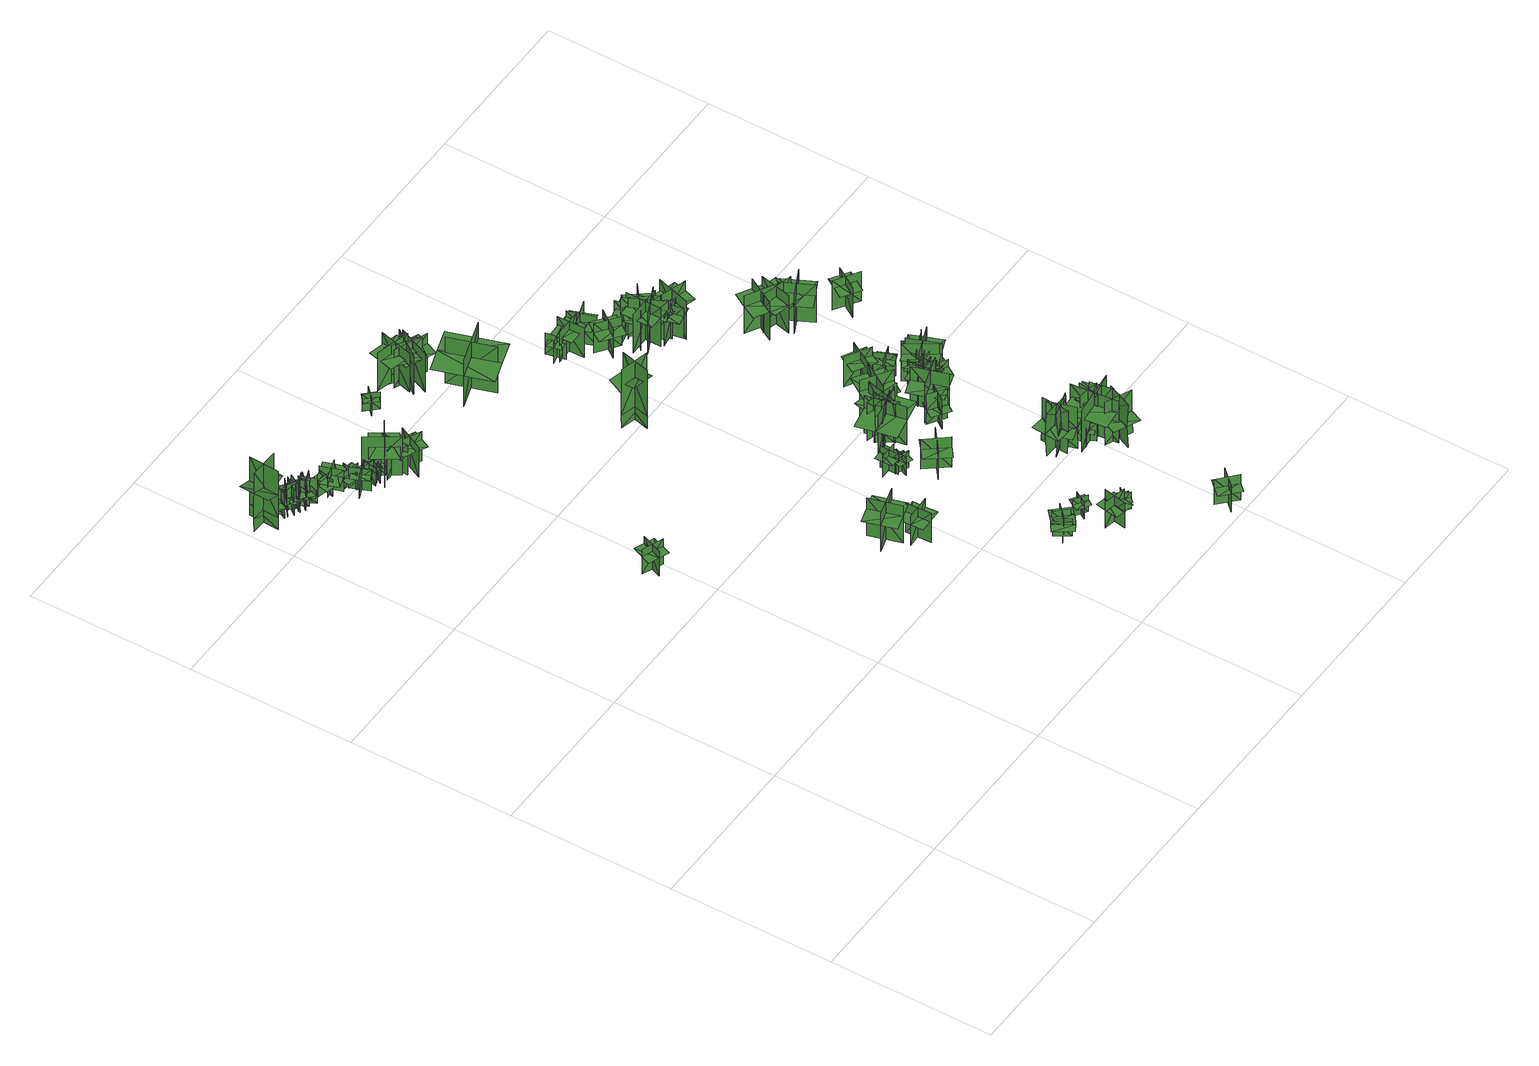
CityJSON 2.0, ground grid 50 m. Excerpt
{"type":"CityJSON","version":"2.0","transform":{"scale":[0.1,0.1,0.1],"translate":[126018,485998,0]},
"CityObjects":{
"tree1":{"type":"SolitaryVegetationObject","geometry":[{"type":"MultiSurface","lod":"1","boundaries":[[[0,1,2]],[[0,2,3]],[[4,5,6]],[[4,6,7]],[[8,9,5]],[[8,5,4]],[[10,11,1]],[[10,1,0]],[[12,13,14]],[[12,14,15]],[[16,17,18]],[[16,18,19]]]}]},
"tree2":{"type":"SolitaryVegetationObject","geometry":[{"type":"MultiSurface","lod":"1","boundaries":[[[20,21,22]],[[20,22,23]],[[24,25,26]],[[24,26,27]],[[28,29,25]],[[28,25,24]],[[30,31,21]],[[30,21,20]],[[20,21,32]],[[20,32,33]],[[20,34,35]],[[20,35,21]]]}]},
"tree3":{"type":"SolitaryVegetationObject","geometry":[{"type":"MultiSurface","lod":"1","boundaries":[[[36,37,38]],[[36,38,39]],[[40,41,42]],[[40,42,43]],[[44,45,41]],[[44,41,40]],[[46,47,37]],[[46,37,36]],[[36,37,48]],[[36,48,49]],[[36,50,51]],[[36,51,37]]]}]},
"tree4":{"type":"SolitaryVegetationObject","geometry":[{"type":"MultiSurface","lod":"1","boundaries":[[[52,53,54]],[[52,54,55]],[[56,57,58]],[[56,58,59]],[[60,61,57]],[[60,57,56]],[[62,63,53]],[[62,53,52]],[[52,53,64]],[[52,64,65]],[[52,66,67]],[[52,67,53]]]}]},
"tree5":{"type":"SolitaryVegetationObject","geometry":[{"type":"MultiSurface","lod":"1","boundaries":[[[68,69,70]],[[68,70,71]],[[72,73,74]],[[72,74,75]],[[76,77,73]],[[76,73,72]],[[78,79,69]],[[78,69,68]],[[68,69,80]],[[68,80,81]],[[68,82,83]],[[68,83,69]]]}]},
"tree6":{"type":"SolitaryVegetationObject","geometry":[{"type":"MultiSurface","lod":"1","boundaries":[[[84,85,86]],[[84,86,87]],[[88,89,90]],[[88,90,91]],[[92,93,89]],[[92,89,88]],[[94,95,85]],[[94,85,84]],[[84,85,96]],[[84,96,97]],[[84,98,99]],[[84,99,85]]]}]},
"tree7":{"type":"SolitaryVegetationObject","geometry":[{"type":"MultiSurface","lod":"1","boundaries":[[[100,101,102]],[[100,102,103]],[[104,105,106]],[[104,106,107]],[[108,109,105]],[[108,105,104]],[[110,111,101]],[[110,101,100]],[[100,101,112]],[[100,112,113]],[[100,114,115]],[[100,115,101]]]}]},
"tree8":{"type":"SolitaryVegetationObject","geometry":[{"type":"MultiSurface","lod":"1","boundaries":[[[116,117,118]],[[116,118,119]],[[120,121,122]],[[120,122,123]],[[124,125,121]],[[124,121,120]],[[126,127,117]],[[126,117,116]],[[116,117,128]],[[116,128,129]],[[116,130,131]],[[116,131,117]]]}]},
"tree9":{"type":"SolitaryVegetationObject","geometry":[{"type":"MultiSurface","lod":"1","boundaries":[[[132,133,134]],[[132,134,135]],[[136,137,138]],[[136,138,139]],[[140,141,137]],[[140,137,136]],[[142,143,133]],[[142,133,132]],[[132,133,144]],[[132,144,145]],[[132,146,147]],[[132,147,133]]]}]},
"tree10":{"type":"SolitaryVegetationObject","geometry":[{"type":"MultiSurface","lod":"1","boundaries":[[[148,149,150]],[[148,150,151]],[[152,153,154]],[[152,154,155]],[[156,157,158]],[[156,158,159]],[[156,159,160]],[[156,160,161]]]}]},
"tree11":{"type":"SolitaryVegetationObject","geometry":[{"type":"MultiSurface","lod":"1","boundaries":[[[162,163,164]],[[162,164,165]],[[166,167,168]],[[166,168,169]],[[170,171,172]],[[170,172,173]],[[170,173,174]],[[170,174,175]]]}]},
"tree12":{"type":"SolitaryVegetationObject","geometry":[{"type":"MultiSurface","lod":"1","boundaries":[[[176,177,178]],[[176,178,179]],[[180,181,182]],[[180,182,183]],[[184,185,186]],[[184,186,187]],[[184,187,188]],[[184,188,189]]]}]},
"tree13":{"type":"SolitaryVegetationObject","geometry":[{"type":"MultiSurface","lod":"1","boundaries":[[[190,191,192]],[[190,192,193]],[[194,195,196]],[[194,196,197]],[[198,199,200]],[[198,200,201]],[[198,202,203]],[[198,203,199]]]}]},
"tree14":{"type":"SolitaryVegetationObject","geometry":[{"type":"MultiSurface","lod":"1","boundaries":[[[204,205,206]],[[204,206,207]],[[208,209,210]],[[208,210,211]],[[212,213,214]],[[212,214,215]],[[212,215,216]],[[212,216,217]]]}]},
"tree15":{"type":"SolitaryVegetationObject","geometry":[{"type":"MultiSurface","lod":"1","boundaries":[[[218,219,220]],[[218,220,221]],[[222,223,224]],[[222,224,225]],[[226,227,228]],[[226,228,229]],[[226,230,231]],[[226,231,227]]]}]},
"tree16":{"type":"SolitaryVegetationObject","geometry":[{"type":"MultiSurface","lod":"1","boundaries":[[[232,233,234]],[[232,234,235]],[[236,237,238]],[[236,238,239]],[[240,241,242]],[[240,242,243]],[[240,244,245]],[[240,245,241]]]}]},
"tree17":{"type":"SolitaryVegetationObject","geometry":[{"type":"MultiSurface","lod":"1","boundaries":[[[246,247,248]],[[246,248,249]],[[250,251,252]],[[250,252,253]],[[254,255,256]],[[254,256,257]],[[254,258,259]],[[254,259,255]]]}]},
"tree18":{"type":"SolitaryVegetationObject","geometry":[{"type":"MultiSurface","lod":"1","boundaries":[[[260,261,262]],[[260,262,263]],[[264,265,266]],[[264,266,267]],[[268,269,270]],[[268,270,271]],[[268,272,273]],[[268,273,269]]]}]},
"tree19":{"type":"SolitaryVegetationObject","geometry":[{"type":"MultiSurface","lod":"1","boundaries":[[[274,275,276]],[[274,276,277]],[[278,279,280]],[[278,280,281]],[[282,283,284]],[[282,284,285]],[[282,286,287]],[[282,287,283]]]}]},
"tree20":{"type":"SolitaryVegetationObject","geometry":[{"type":"MultiSurface","lod":"1","boundaries":[[[288,289,290]],[[288,290,291]],[[292,293,294]],[[292,294,295]],[[296,297,298]],[[296,298,299]],[[296,300,301]],[[296,301,297]]]}]},
"tree21":{"type":"SolitaryVegetationObject","geometry":[{"type":"MultiSurface","lod":"1","boundaries":[[[302,303,304]],[[302,304,305]],[[306,307,308]],[[306,308,309]],[[310,311,312]],[[310,312,313]],[[310,313,314]],[[310,314,315]]]}]},
"tree22":{"type":"SolitaryVegetationObject","geometry":[{"type":"MultiSurface","lod":"1","boundaries":[[[316,317,318]],[[316,318,319]],[[320,321,322]],[[320,322,323]],[[324,325,326]],[[324,326,327]],[[324,327,328]],[[324,328,329]]]}]},
"tree23":{"type":"SolitaryVegetationObject","geometry":[{"type":"MultiSurface","lod":"1","boundaries":[[[330,331,332]],[[330,332,333]],[[334,335,336]],[[334,336,337]],[[338,339,340]],[[338,340,341]],[[338,342,343]],[[338,343,339]]]}]},
"tree24":{"type":"SolitaryVegetationObject","geometry":[{"type":"MultiSurface","lod":"1","boundaries":[[[344,345,346]],[[344,346,347]],[[348,349,350]],[[348,350,351]],[[352,353,354]],[[352,354,355]],[[352,355,356]],[[352,356,357]]]}]},
"tree25":{"type":"SolitaryVegetationObject","geometry":[{"type":"MultiSurface","lod":"1","boundaries":[[[358,359,360]],[[358,360,361]],[[362,363,364]],[[362,364,365]],[[366,367,368]],[[366,368,369]],[[366,369,370]],[[366,370,371]]]}]},
"tree26":{"type":"SolitaryVegetationObject","geometry":[{"type":"MultiSurface","lod":"1","boundaries":[[[372,373,374]],[[372,374,375]],[[376,377,378]],[[376,378,379]],[[380,381,382]],[[380,382,383]],[[380,384,385]],[[380,385,381]]]}]},
"tree27":{"type":"SolitaryVegetationObject","geometry":[{"type":"MultiSurface","lod":"1","boundaries":[[[386,387,388]],[[386,388,389]],[[390,391,392]],[[390,392,393]],[[394,395,396]],[[394,396,397]],[[394,398,399]],[[394,399,395]]]}]},
"tree28":{"type":"SolitaryVegetationObject","geometry":[{"type":"MultiSurface","lod":"1","boundaries":[[[400,401,402]],[[400,402,403]],[[404,405,406]],[[404,406,407]],[[408,409,410]],[[408,410,411]],[[408,412,413]],[[408,413,409]]]}]},
"tree29":{"type":"SolitaryVegetationObject","geometry":[{"type":"MultiSurface","lod":"1","boundaries":[[[414,415,416]],[[414,416,417]],[[418,419,420]],[[418,420,421]],[[422,423,424]],[[422,424,425]],[[422,425,426]],[[422,426,427]]]}]},
"tree30":{"type":"SolitaryVegetationObject","geometry":[{"type":"MultiSurface","lod":"1","boundaries":[[[428,429,430]],[[428,430,431]],[[432,433,434]],[[432,434,435]],[[436,437,438]],[[436,438,439]],[[436,439,440]],[[436,440,441]]]}]},
"tree31":{"type":"SolitaryVegetationObject","geometry":[{"type":"MultiSurface","lod":"1","boundaries":[[[442,443,444]],[[442,444,445]],[[446,447,448]],[[446,448,449]],[[450,451,452]],[[450,452,453]],[[450,451,454]],[[450,454,455]]]}]},
"tree32":{"type":"SolitaryVegetationObject","geometry":[{"type":"MultiSurface","lod":"1","boundaries":[[[456,457,458]],[[456,458,459]],[[460,461,462]],[[460,462,463]],[[464,465,466]],[[464,466,467]],[[464,467,468]],[[464,468,469]]]}]},
"tree33":{"type":"SolitaryVegetationObject","geometry":[{"type":"MultiSurface","lod":"1","boundaries":[[[470,471,472]],[[470,472,473]],[[474,475,476]],[[474,476,477]],[[478,479,475]],[[478,475,474]],[[480,481,471]],[[480,471,470]],[[482,483,484]],[[482,484,485]],[[486,487,488]],[[486,488,489]]]}]},
"tree34":{"type":"SolitaryVegetationObject","geometry":[{"type":"MultiSurface","lod":"1","boundaries":[[[490,491,492]],[[490,492,493]],[[494,495,496]],[[494,496,497]],[[498,499,500]],[[498,500,501]],[[498,501,502]],[[498,502,503]]]}]},
"tree35":{"type":"SolitaryVegetationObject","geometry":[{"type":"MultiSurface","lod":"1","boundaries":[[[504,505,506]],[[504,506,507]],[[508,509,510]],[[508,510,511]],[[512,513,514]],[[512,514,515]],[[512,515,516]],[[512,516,517]]]}]},
"tree36":{"type":"SolitaryVegetationObject","geometry":[{"type":"MultiSurface","lod":"1","boundaries":[[[518,519,520]],[[518,520,521]],[[522,523,524]],[[522,524,525]],[[526,527,528]],[[526,528,529]],[[526,527,530]],[[526,530,531]]]}]},
"tree37":{"type":"SolitaryVegetationObject","geometry":[{"type":"MultiSurface","lod":"1","boundaries":[[[532,533,534]],[[532,534,535]],[[536,537,538]],[[536,538,539]],[[540,541,542]],[[540,542,543]],[[540,544,545]],[[540,545,541]]]}]},
"tree38":{"type":"SolitaryVegetationObject","geometry":[{"type":"MultiSurface","lod":"1","boundaries":[[[546,547,548]],[[546,548,549]],[[550,551,552]],[[550,552,553]],[[554,555,556]],[[554,556,557]],[[554,557,558]],[[554,558,559]]]}]},
"tree39":{"type":"SolitaryVegetationObject","geometry":[{"type":"MultiSurface","lod":"1","boundaries":[[[560,561,562]],[[560,562,563]],[[564,565,566]],[[564,566,567]],[[568,569,565]],[[568,565,564]],[[570,571,561]],[[570,561,560]],[[560,561,572]],[[560,572,573]],[[560,574,575]],[[560,575,561]]]}]},
"tree40":{"type":"SolitaryVegetationObject","geometry":[{"type":"MultiSurface","lod":"1","boundaries":[[[576,577,578]],[[576,578,579]],[[580,581,582]],[[580,582,583]],[[584,585,581]],[[584,581,580]],[[586,587,577]],[[586,577,576]],[[576,577,588]],[[576,588,589]],[[576,590,591]],[[576,591,577]]]}]},
"tree41":{"type":"SolitaryVegetationObject","geometry":[{"type":"MultiSurface","lod":"1","boundaries":[[[592,593,594]],[[592,594,595]],[[596,597,598]],[[596,598,599]],[[600,601,602]],[[600,602,603]],[[600,601,604]],[[600,604,605]]]}]},
"tree42":{"type":"SolitaryVegetationObject","geometry":[{"type":"MultiSurface","lod":"1","boundaries":[[[606,607,608]],[[606,608,609]],[[610,611,612]],[[610,612,613]],[[614,615,616]],[[614,616,617]],[[614,615,618]],[[614,618,619]]]}]},
"tree43":{"type":"SolitaryVegetationObject","geometry":[{"type":"MultiSurface","lod":"1","boundaries":[[[620,621,622]],[[620,622,623]],[[624,625,626]],[[624,626,627]],[[628,629,630]],[[628,630,631]],[[628,632,633]],[[628,633,629]]]}]},
"tree44":{"type":"SolitaryVegetationObject","geometry":[{"type":"MultiSurface","lod":"1","boundaries":[[[634,635,636]],[[634,636,637]],[[638,639,640]],[[638,640,641]],[[642,643,644]],[[642,644,645]],[[642,646,647]],[[642,647,643]]]}]},
"tree45":{"type":"SolitaryVegetationObject","geometry":[{"type":"MultiSurface","lod":"1","boundaries":[[[648,649,650]],[[648,650,651]],[[652,653,654]],[[652,654,655]],[[656,657,658]],[[656,658,659]],[[656,659,660]],[[656,660,661]]]}]},
"tree46":{"type":"SolitaryVegetationObject","geometry":[{"type":"MultiSurface","lod":"1","boundaries":[[[662,663,664]],[[662,664,665]],[[666,667,668]],[[666,668,669]],[[670,671,672]],[[670,672,673]],[[670,673,674]],[[670,674,675]]]}]},
"tree47":{"type":"SolitaryVegetationObject","geometry":[{"type":"MultiSurface","lod":"1","boundaries":[[[676,677,678]],[[676,678,679]],[[680,681,682]],[[680,682,683]],[[684,685,681]],[[684,681,680]],[[686,687,677]],[[686,677,676]],[[676,677,688]],[[676,688,689]],[[676,690,691]],[[676,691,677]]]}]},
"tree48":{"type":"SolitaryVegetationObject","geometry":[{"type":"MultiSurface","lod":"1","boundaries":[[[692,693,694]],[[692,694,695]],[[696,697,698]],[[696,698,699]],[[700,701,697]],[[700,697,696]],[[702,703,693]],[[702,693,692]],[[692,693,704]],[[692,704,705]],[[692,706,707]],[[692,707,693]]]}]},
"tree49":{"type":"SolitaryVegetationObject","geometry":[{"type":"MultiSurface","lod":"1","boundaries":[[[708,709,710]],[[708,710,711]],[[712,713,714]],[[712,714,715]],[[716,717,713]],[[716,713,712]],[[718,719,709]],[[718,709,708]],[[708,709,720]],[[708,720,721]],[[708,722,723]],[[708,723,709]]]}]},
"tree50":{"type":"SolitaryVegetationObject","geometry":[{"type":"MultiSurface","lod":"1","boundaries":[[[724,725,726]],[[724,726,727]],[[728,729,730]],[[728,730,731]],[[732,733,734]],[[732,734,735]],[[732,736,737]],[[732,737,733]]]}]},
"tree51":{"type":"SolitaryVegetationObject","geometry":[{"type":"MultiSurface","lod":"1","boundaries":[[[738,739,740]],[[738,740,741]],[[742,743,744]],[[742,744,745]],[[746,747,748]],[[746,748,749]],[[746,749,750]],[[746,750,751]]]}]},
"tree52":{"type":"SolitaryVegetationObject","geometry":[{"type":"MultiSurface","lod":"1","boundaries":[[[752,753,754]],[[752,754,755]],[[756,757,758]],[[756,758,759]],[[760,761,762]],[[760,762,763]],[[760,763,764]],[[760,764,765]]]}]},
"tree53":{"type":"SolitaryVegetationObject","geometry":[{"type":"MultiSurface","lod":"1","boundaries":[[[766,767,768]],[[766,768,769]],[[770,771,772]],[[770,772,773]],[[774,775,776]],[[774,776,777]],[[774,775,778]],[[774,778,779]]]}]},
"tree54":{"type":"SolitaryVegetationObject","geometry":[{"type":"MultiSurface","lod":"1","boundaries":[[[780,781,782]],[[780,782,783]],[[784,785,786]],[[784,786,787]],[[788,789,790]],[[788,790,791]],[[788,792,793]],[[788,793,789]]]}]},
"tree55":{"type":"SolitaryVegetationObject","geometry":[{"type":"MultiSurface","lod":"1","boundaries":[[[794,795,796]],[[794,796,797]],[[798,799,800]],[[798,800,801]],[[802,803,804]],[[802,804,805]],[[802,805,806]],[[802,806,807]]]}]},
"tree56":{"type":"SolitaryVegetationObject","geometry":[{"type":"MultiSurface","lod":"1","boundaries":[[[808,809,810]],[[808,810,811]],[[812,813,814]],[[812,814,815]],[[816,817,818]],[[816,818,819]],[[816,820,821]],[[816,821,817]]]}]},
"tree57":{"type":"SolitaryVegetationObject","geometry":[{"type":"MultiSurface","lod":"1","boundaries":[[[822,823,824]],[[822,824,825]],[[826,827,828]],[[826,828,829]],[[830,831,832]],[[830,832,833]],[[830,833,834]],[[830,834,835]]]}]},
"tree58":{"type":"SolitaryVegetationObject","geometry":[{"type":"MultiSurface","lod":"1","boundaries":[[[836,837,838]],[[836,838,839]],[[840,841,842]],[[840,842,843]],[[844,845,841]],[[844,841,840]],[[846,847,837]],[[846,837,836]],[[836,837,848]],[[836,848,849]],[[836,850,851]],[[836,851,837]]]}]},
"tree59":{"type":"SolitaryVegetationObject","geometry":[{"type":"MultiSurface","lod":"1","boundaries":[[[852,853,854]],[[852,854,855]],[[856,857,858]],[[856,858,859]],[[860,861,857]],[[860,857,856]],[[862,863,853]],[[862,853,852]],[[864,865,866]],[[864,866,867]],[[868,869,870]],[[868,870,871]]]}]},
"tree60":{"type":"SolitaryVegetationObject","geometry":[{"type":"MultiSurface","lod":"1","boundaries":[[[872,873,874]],[[872,874,875]],[[876,877,878]],[[876,878,879]],[[880,881,882]],[[880,882,883]],[[880,884,885]],[[880,885,881]]]}]},
"tree61":{"type":"SolitaryVegetationObject","geometry":[{"type":"MultiSurface","lod":"1","boundaries":[[[886,887,888]],[[886,888,889]],[[890,891,892]],[[890,892,893]],[[894,895,896]],[[894,896,897]],[[894,898,899]],[[894,899,895]]]}]},
"tree62":{"type":"SolitaryVegetationObject","geometry":[{"type":"MultiSurface","lod":"1","boundaries":[[[900,901,902]],[[900,902,903]],[[904,905,906]],[[904,906,907]],[[908,909,910]],[[908,910,911]],[[908,912,913]],[[908,913,909]]]}]},
"tree63":{"type":"SolitaryVegetationObject","geometry":[{"type":"MultiSurface","lod":"1","boundaries":[[[914,915,916]],[[914,916,917]],[[918,919,920]],[[918,920,921]],[[922,923,924]],[[922,924,925]],[[922,925,926]],[[922,926,927]]]}]},
"tree64":{"type":"SolitaryVegetationObject","geometry":[{"type":"MultiSurface","lod":"1","boundaries":[[[928,929,930]],[[928,930,931]],[[932,933,934]],[[932,934,935]],[[936,937,938]],[[936,938,939]],[[936,939,940]],[[936,940,941]]]}]},
"tree65":{"type":"SolitaryVegetationObject","geometry":[{"type":"MultiSurface","lod":"1","boundaries":[[[942,943,944]],[[942,944,945]],[[946,947,948]],[[946,948,949]],[[950,951,952]],[[950,952,953]],[[950,954,955]],[[950,955,951]]]}]},
"tree66":{"type":"SolitaryVegetationObject","geometry":[{"type":"MultiSurface","lod":"1","boundaries":[[[956,957,958]],[[956,958,959]],[[960,961,962]],[[960,962,963]],[[964,965,966]],[[964,966,967]],[[964,968,969]],[[964,969,965]]]}]},
"tree67":{"type":"SolitaryVegetationObject","geometry":[{"type":"MultiSurface","lod":"1","boundaries":[[[970,971,972]],[[970,972,973]],[[974,975,976]],[[974,976,977]],[[978,979,980]],[[978,980,981]],[[978,982,983]],[[978,983,979]]]}]},
"tree68":{"type":"SolitaryVegetationObject","geometry":[{"type":"MultiSurface","lod":"1","boundaries":[[[984,985,986]],[[984,986,987]],[[988,989,990]],[[988,990,991]],[[992,993,994]],[[992,994,995]],[[992,995,996]],[[992,996,997]]]}]},
"tree69":{"type":"SolitaryVegetationObject","geometry":[{"type":"MultiSurface","lod":"1","boundaries":[[[998,999,1000]],[[998,1000,1001]],[[1002,1003,1004]],[[1002,1004,1005]],[[1006,1007,1003]],[[1006,1003,1002]],[[1008,1009,999]],[[1008,999,998]],[[1010,1011,1012]],[[1010,1012,1013]],[[1014,1015,1016]],[[1014,1016,1017]]]}]},
"tree70":{"type":"SolitaryVegetationObject","geometry":[{"type":"MultiSurface","lod":"1","boundaries":[[[1018,1019,1020]],[[1018,1020,1021]],[[1022,1023,1024]],[[1022,1024,1025]],[[1026,1027,1028]],[[1026,1028,1029]],[[1026,1029,916]],[[1026,916,1030]]]}]},
"tree71":{"type":"SolitaryVegetationObject","geometry":[{"type":"MultiSurface","lod":"1","boundaries":[[[1031,1032,1033]],[[1031,1033,1034]],[[1035,1036,1037]],[[1035,1037,1038]],[[1039,1040,1041]],[[1039,1041,1042]],[[1039,1042,1043]],[[1039,1043,1044]]]}]},
"tree72":{"type":"SolitaryVegetationObject","geometry":[{"type":"MultiSurface","lod":"1","boundaries":[[[1045,1046,1047]],[[1045,1047,1048]],[[1049,1050,1051]],[[1049,1051,1052]],[[1053,1054,1055]],[[1053,1055,1056]],[[1053,1056,1057]],[[1053,1057,1058]]]}]},
"tree73":{"type":"SolitaryVegetationObject","geometry":[{"type":"MultiSurface","lod":"1","boundaries":[[[1059,1060,1061]],[[1059,1061,1062]],[[1063,1064,1065]],[[1063,1065,1066]],[[1067,1068,1069]],[[1067,1069,1070]],[[1067,1071,1072]],[[1067,1072,1068]]]}]},
"tree74":{"type":"SolitaryVegetationObject","geometry":[{"type":"MultiSurface","lod":"1","boundaries":[[[1073,1074,1075]],[[1073,1075,1076]],[[1077,1078,1079]],[[1077,1079,1080]],[[1081,1082,1083]],[[1081,1083,1084]],[[1081,1084,1085]],[[1081,1085,1086]]]}]},
"tree75":{"type":"SolitaryVegetationObject","geometry":[{"type":"MultiSurface","lod":"1","boundaries":[[[1087,1088,1089]],[[1087,1089,1090]],[[1091,1092,1093]],[[1091,1093,1094]],[[1095,1096,1097]],[[1095,1097,1098]],[[1095,1099,1100]],[[1095,1100,1096]]]}]},
"tree76":{"type":"SolitaryVegetationObject","geometry":[{"type":"MultiSurface","lod":"1","boundaries":[[[1101,1102,1103]],[[1101,1103,1104]],[[1105,1106,1107]],[[1105,1107,1108]],[[1109,1110,1111]],[[1109,1111,1112]],[[1109,1112,1113]],[[1109,1113,1114]]]}]},
"tree77":{"type":"SolitaryVegetationObject","geometry":[{"type":"MultiSurface","lod":"1","boundaries":[[[1115,1116,1117]],[[1115,1117,1118]],[[1119,1120,1121]],[[1119,1121,1122]],[[1123,1124,1125]],[[1123,1125,1126]],[[1123,1126,1127]],[[1123,1127,1128]]]}]},
"tree78":{"type":"SolitaryVegetationObject","geometry":[{"type":"MultiSurface","lod":"1","boundaries":[[[1129,1130,1131]],[[1129,1131,1132]],[[1133,1134,1135]],[[1133,1135,1136]],[[1137,1138,1139]],[[1137,1139,1140]],[[1137,1140,1141]],[[1137,1141,1142]]]}]},
"tree79":{"type":"SolitaryVegetationObject","geometry":[{"type":"MultiSurface","lod":"1","boundaries":[[[1143,1144,1145]],[[1143,1145,1146]],[[1147,1148,1149]],[[1147,1149,1150]],[[1151,1152,1153]],[[1151,1153,1154]],[[1151,1154,1155]],[[1151,1155,1156]]]}]},
"tree80":{"type":"SolitaryVegetationObject","geometry":[{"type":"MultiSurface","lod":"1","boundaries":[[[1157,1158,1159]],[[1157,1159,1160]],[[1161,1162,1163]],[[1161,1163,1164]],[[1165,1166,1167]],[[1165,1167,1168]],[[1165,1168,1169]],[[1165,1169,1170]]]}]},
"tree81":{"type":"SolitaryVegetationObject","geometry":[{"type":"MultiSurface","lod":"1","boundaries":[[[1171,1172,1173]],[[1171,1173,1174]],[[1175,1176,1177]],[[1175,1177,1178]],[[1179,1180,1181]],[[1179,1181,1182]],[[1179,1183,1184]],[[1179,1184,1180]]]}]}
},
"vertices":[
[53,2084,59],[57,2175,59],[58,2175,229],[54,2084,229],[104,2130,59],[13,2134,59],[13,2133,229],[103,2129,229],[103,2129,14],[13,2133,14],[54,2084,14],[58,2175,14],[54,2084,142],[58,2175,142],[11,2176,159],[8,2086,159],[57,2162,169],[55,2094,169],[89,2093,178],[91,2161,178],
[111,2103,58],[80,2143,58],[59,2127,58],[91,2086,58],[76,2106,58],[116,2138,58],[115,2140,104],[74,2109,104],[74,2109,11],[115,2140,11],[113,2104,11],[82,2144,11],[80,2143,104],[111,2103,104],[132,2118,58],[100,2159,58],
[98,2094,58],[120,2140,58],[96,2151,58],[74,2105,58],[86,2127,58],[132,2105,58],[133,2108,104],[87,2129,104],[87,2129,11],[133,2108,11],[100,2093,11],[122,2139,11],[120,2140,104],[98,2094,104],[121,2083,58],[143,2129,58],
[107,2091,58],[146,2123,58],[130,2144,58],[90,2112,58],[110,2126,58],[142,2087,58],[144,2089,105],[112,2128,105],[112,2128,11],[144,2089,11],[108,2090,11],[148,2122,11],[146,2123,105],[107,2091,105],[123,2071,58],[162,2103,58],
[122,2079,58],[154,2119,58],[133,2136,58],[101,2096,58],[117,2114,58],[157,2082,58],[159,2085,105],[119,2117,105],[119,2117,11],[159,2085,11],[123,2078,11],[155,2118,11],[154,2119,105],[122,2079,105],[142,2063,58],[174,2103,58],
[128,2107,58],[172,2081,58],[185,2104,59],[141,2130,59],[162,2117,58],[137,2072,58],[139,2071,105],[165,2115,105],[165,2115,12],[139,2071,12],[127,2105,12],[171,2080,12],[172,2081,105],[128,2107,105],[115,2084,59],[160,2059,59],
[185,2098,59],[140,2075,59],[152,2051,59],[197,2074,59],[175,2064,59],[152,2109,59],[149,2108,106],[172,2063,106],[172,2063,12],[149,2108,12],[184,2100,12],[139,2077,12],[140,2075,106],[185,2098,106],[173,2121,59],[128,2098,59],
[190,2097,60],[155,2060,60],[175,2042,60],[209,2079,60],[192,2062,60],[155,2097,60],[152,2095,106],[190,2060,106],[190,2060,13],[152,2095,13],[188,2099,13],[154,2062,13],[155,2060,106],[190,2097,106],[171,2115,60],[136,2078,60],
[189,2050,60],[170,2097,60],[146,2088,60],[164,2040,60],[156,2063,60],[204,2082,60],[203,2085,107],[155,2066,107],[155,2066,13],[203,2085,13],[191,2051,13],[172,2098,13],[170,2097,107],[189,2050,107],[213,2059,60],[194,2107,60],
[441,1197,5],[502,1172,5],[502,1172,97],[441,1197,97],[458,1156,5],[483,1218,5],[483,1218,97],[458,1156,97],[458,1156,72],[489,1144,72],[513,1206,72],[483,1218,72],[452,1230,72],[427,1168,72],
[264,2048,15],[264,2048,77],[212,2061,77],[212,2061,15],[233,2030,15],[233,2030,77],[245,2080,77],[245,2080,15],[231,2022,56],[257,2016,56],[272,2079,56],[246,2085,56],[220,2091,56],[205,2028,56],
[244,2079,15],[244,2079,92],[265,2016,92],[265,2016,15],[284,2058,15],[284,2058,92],[223,2038,92],[223,2038,15],[293,2062,67],[283,2093,67],[207,2068,67],[217,2036,67],[228,2004,67],[304,2030,67],
[284,2012,13],[307,1957,13],[307,1957,91],[284,2012,91],[266,1968,13],[321,1991,13],[321,1991,91],[266,1968,91],[286,2007,71],[307,1957,71],[328,1966,71],[307,2016,71],[264,1998,71],[285,1948,71],
[288,1988,16],[288,1988,78],[299,2040,78],[299,2040,16],[269,2019,16],[269,2019,78],[320,2008,78],[320,2008,16],[261,2020,58],[256,1994,58],[318,1981,58],[324,2007,58],[330,2033,58],[267,2047,58],
[329,1957,14],[340,2003,14],[340,2003,77],[329,1957,77],[361,1976,14],[315,1988,14],[315,1988,77],[361,1976,77],[330,1961,61],[340,2003,61],[322,2007,61],[312,1965,61],[348,1956,61],[359,1998,61],
[365,2001,14],[339,1961,14],[339,1961,77],[365,2001,77],[328,1993,14],[368,1967,14],[368,1967,77],[328,1993,77],[363,1997,61],[339,1961,61],[354,1951,61],[378,1987,61],[347,2008,61],[323,1972,61],
[343,1952,13],[372,1990,13],[372,1990,76],[343,1952,76],[380,1957,13],[343,1986,13],[343,1986,76],[380,1957,76],[346,1956,60],[372,1990,60],[357,2001,60],[331,1967,60],[360,1944,60],[387,1978,60],
[429,1996,9],[340,1937,9],[340,1937,150],[429,1996,150],[346,2012,9],[405,1923,9],[405,1923,150],[346,2012,150],[421,1991,114],[340,1937,114],[363,1902,114],[444,1956,114],[398,2026,114],[317,1972,114],
[414,1993,9],[413,1911,9],[413,1911,118],[414,1993,118],[368,1947,9],[450,1946,9],[450,1946,118],[368,1947,118],[414,1986,90],[413,1911,90],[446,1910,90],[447,1986,90],[381,1987,90],[380,1911,90],
[399,1944,10],[474,1908,10],[474,1908,120],[399,1944,120],[421,1882,10],[457,1957,10],[457,1957,120],[421,1882,120],[406,1941,91],[474,1908,91],[488,1937,91],[420,1970,91],[391,1911,91],[459,1878,91],
[847,715,10],[942,743,10],[942,743,148],[847,715,148],[905,682,10],[877,778,10],[877,778,148],[905,682,148],[905,682,110],[953,697,110],[924,792,110],[877,778,110],[829,764,110],[857,668,110],
[946,701,6],[949,624,6],[949,624,114],[946,701,114],[911,663,6],[988,667,6],[988,667,114],[911,663,114],[911,663,83],[913,625,83],[990,628,83],[988,667,83],[986,706,83],[909,702,83],
[551,2087,42],[518,2121,42],[518,2121,105],[551,2087,105],[551,2124,42],[517,2091,42],[517,2091,105],[551,2124,105],[548,2090,89],[518,2121,89],[504,2108,89],[534,2077,89],[561,2103,89],[531,2134,89],
[1181,363,4],[1181,363,66],[1137,334,66],[1137,334,4],[1173,328,4],[1173,328,66],[1145,371,66],[1145,371,4],[1178,321,46],[1200,336,46],[1165,390,46],[1142,375,46],[1120,360,46],[1155,307,46],
[1194,380,17],[1194,380,79],[1154,343,79],[1154,343,17],[1191,344,17],[1191,344,79],[1156,381,79],[1156,381,17],[1197,338,59],[1217,356,59],[1173,403,59],[1153,385,59],[1134,367,59],[1177,320,59],
[612,2134,32],[715,2107,32],[715,2107,173],[612,2134,173],[655,2062,32],[682,2165,32],[682,2165,173],[655,2062,173],[621,2132,137],[715,2107,137],[726,2148,137],[631,2172,137],[610,2091,137],[704,2067,137],
[642,2133,28],[727,2070,28],[727,2070,169],[642,2133,169],[655,2050,28],[718,2136,28],[718,2136,169],[655,2050,169],[649,2128,132],[727,2070,132],[752,2103,132],[675,2162,132],[624,2094,132],[702,2036,132],
[651,2108,25],[749,2068,25],[749,2068,166],[651,2108,166],[683,2031,25],[724,2129,25],[724,2129,166],[683,2031,166],[659,2105,129],[749,2068,129],[765,2106,129],[675,2144,129],[643,2066,129],[733,2029,129],
[683,1911,35],[683,1911,206],[823,1956,206],[823,1956,35],[730,1999,35],[730,1999,206],[774,1864,206],[774,1864,35],[724,2020,150],[654,1997,150],[708,1829,150],[778,1852,150],[848,1874,150],[794,2042,150],
[1236,331,12],[1259,369,12],[1259,369,73],[1236,331,73],[1265,338,12],[1227,361,12],[1227,361,73],[1265,338,73],[1265,338,56],[1276,357,56],[1238,380,56],[1227,361,56],[1215,342,56],[1253,319,56],
[1282,296,7],[1269,227,7],[1269,227,101],[1282,296,101],[1242,269,7],[1312,256,7],[1312,256,101],[1242,269,101],[1279,297,69],[1267,227,69],[1301,221,69],[1314,290,69],[1239,232,69],[1251,302,69],
[1129,857,18],[1074,856,18],[1074,856,95],[1129,857,95],[1103,882,18],[1104,827,18],[1104,827,95],[1103,882,95],[1103,882,73],[1075,882,73],[1076,827,73],[1104,827,73],[1132,828,73],[1131,883,73],
[860,1534,58],[948,1512,58],[948,1511,228],[860,1533,228],[895,1476,58],[917,1563,58],[917,1564,228],[895,1476,228],[895,1476,13],[917,1564,13],[860,1533,13],[948,1511,13],[860,1534,141],[948,1511,141],[959,1556,157],[872,1578,157],[936,1514,168],[870,1531,168],[862,1497,177],[928,1481,177],
[1101,835,18],[1142,819,18],[1142,819,80],[1101,835,80],[1113,808,18],[1129,850,18],[1129,850,80],[1113,808,80],[1113,808,63],[1133,800,63],[1149,841,63],[1129,850,63],[1108,858,63],[1092,816,63],
[1304,279,9],[1337,250,9],[1337,250,71],[1304,279,71],[1305,250,9],[1335,283,9],[1335,283,71],[1305,250,71],[1305,250,53],[1322,235,53],[1351,268,53],[1335,283,53],[1318,298,53],[1289,265,53],
[1209,727,13],[1158,792,13],[1158,792,123],[1209,727,123],[1215,783,13],[1151,732,13],[1151,732,123],[1215,783,123],[1211,729,86],[1160,793,86],[1128,767,86],[1179,703,86],[1186,814,86],[1237,750,86],
[1204,907,12],[1176,945,12],[1176,945,75],[1204,907,75],[1209,944,12],[1171,916,12],[1171,916,75],[1209,944,75],[1202,910,59],[1176,945,59],[1161,934,59],[1187,899,59],[1217,922,59],[1190,956,59],
[1215,872,11],[1215,872,151],[1191,990,151],[1191,990,11],[1148,918,11],[1148,918,151],[1262,941,151],[1262,941,11],[1131,914,106],[1143,855,106],[1284,884,106],[1272,943,106],[1260,1002,106],[1118,973,106],
[1194,969,81],[1221,898,81],[1258,912,81],[1231,983,81],[1243,948,81],[1171,921,81],[1173,917,151],[1245,944,151],[1245,944,11],[1173,917,11],[1191,968,11],[1218,897,11],[1221,898,151],[1194,969,151],[1158,956,81],[1185,884,81],
[1252,933,80],[1176,946,80],[1170,907,81],[1245,894,81],[1209,902,80],[1222,977,80],[1217,978,150],[1205,902,150],[1205,902,10],[1217,978,10],[1252,936,10],[1177,949,10],[1176,946,150],[1252,933,150],[1258,971,81],[1183,984,81],
[1523,29,6],[1471,77,6],[1471,77,100],[1523,29,100],[1521,77,6],[1473,25,6],[1473,25,100],[1521,77,100],[1525,31,68],[1473,78,68],[1449,53,68],[1501,5,68],[1492,99,68],[1544,52,68],
[1217,907,8],[1242,1009,8],[1242,1009,149],[1217,907,149],[1278,944,8],[1175,969,8],[1175,969,149],[1278,944,149],[1220,906,102],[1245,1009,102],[1194,1021,102],[1169,918,102],[1287,998,102],[1262,896,102],
[1009,1818,27],[952,1805,27],[952,1805,105],[1009,1818,105],[970,1842,27],[983,1785,27],[983,1785,105],[970,1842,105],[1004,1817,85],[952,1805,85],[957,1782,85],[1010,1794,85],[999,1840,85],[947,1827,85],
[968,1796,25],[1051,1798,25],[1051,1798,134],[968,1796,134],[1016,1751,25],[1014,1834,25],[1014,1834,134],[1016,1751,134],[975,1796,106],[1051,1798,106],[1050,1830,106],[974,1828,106],[976,1763,106],[1052,1765,106],
[1233,1030,9],[1317,977,9],[1317,977,148],[1233,1030,148],[1247,966,9],[1301,1049,9],[1301,1049,148],[1247,966,148],[1247,966,109],[1289,939,109],[1342,1022,109],[1301,1049,109],[1259,1076,109],[1205,993,109],
[1047,1680,35],[1093,1742,35],[1093,1742,142],[1047,1680,142],[1098,1687,35],[1035,1733,35],[1035,1733,142],[1098,1687,142],[1098,1687,112],[1121,1719,112],[1058,1764,112],[1035,1733,112],[1013,1701,112],[1075,1656,112],
[1428,587,85],[1423,503,85],[1467,500,85],[1472,585,85],[1468,545,85],[1383,549,85],[1383,544,163],[1468,539,163],[1468,539,7],[1383,544,7],[1424,588,7],[1420,503,7],[1423,503,163],[1428,587,163],[1385,590,85],[1380,505,85],
[1317,829,61],[1351,878,61],[1326,896,61],[1292,847,61],[1309,870,61],[1358,836,61],[1360,839,116],[1311,873,116],[1311,873,6],[1360,839,6],[1319,828,6],[1353,877,6],[1351,878,116],[1317,829,116],[1342,812,61],[1376,861,61],
[1447,489,85],[1422,570,85],[1380,557,85],[1405,476,85],[1394,515,85],[1475,540,85],[1474,545,163],[1393,520,163],[1393,520,7],[1474,545,7],[1450,490,7],[1425,571,7],[1422,570,163],[1447,489,163],[1488,502,85],[1463,583,85],
[1078,1751,15],[1051,1829,15],[1051,1829,125],[1078,1751,125],[1106,1810,15],[1028,1783,15],[1028,1783,125],[1106,1810,125],[1076,1758,96],[1051,1829,96],[1020,1818,96],[1045,1747,96],[1107,1768,96],[1082,1840,96],
[1493,529,9],[1446,514,9],[1446,514,74],[1493,529,74],[1462,545,9],[1476,498,9],[1476,498,74],[1462,545,74],[1464,540,49],[1444,534,49],[1454,500,49],[1474,506,49],[1493,512,49],[1483,546,49],
[1478,507,9],[1499,462,9],[1499,462,74],[1478,507,74],[1466,474,9],[1511,495,9],[1511,495,74],[1466,474,74],[1471,477,50],[1480,458,50],[1511,473,50],[1503,491,50],[1494,510,50],[1463,495,50],
[1382,848,5],[1350,949,5],[1350,949,146],[1382,848,146],[1415,912,5],[1314,880,5],[1314,880,146],[1415,912,146],[1385,849,98],[1353,950,98],[1302,933,98],[1335,833,98],[1393,963,98],[1426,862,98],
[1158,1711,27],[1158,1604,27],[1158,1604,168],[1158,1711,168],[1099,1651,27],[1206,1651,27],[1206,1651,168],[1099,1651,168],[1158,1701,132],[1158,1604,132],[1200,1604,132],[1200,1702,132],[1116,1701,132],[1116,1604,132],
[1444,473,8],[1587,489,8],[1587,489,163],[1444,473,163],[1525,410,8],[1509,552,8],[1509,552,163],[1525,410,163],[1524,415,120],[1586,422,120],[1572,553,120],[1510,546,120],[1447,539,120],[1462,408,120],
[1145,1697,26],[1190,1601,26],[1190,1601,167],[1145,1697,167],[1117,1618,26],[1214,1663,26],[1214,1663,167],[1117,1618,167],[1149,1689,131],[1190,1601,131],[1228,1618,131],[1187,1707,131],[1111,1671,131],[1152,1583,131],
[1354,928,7],[1431,918,7],[1431,918,114],[1354,928,114],[1385,887,7],[1395,964,7],[1395,964,114],[1385,887,114],[1385,887,84],[1424,882,84],[1434,959,84],[1395,964,84],[1357,969,84],[1347,892,84],
[1502,440,84],[1580,405,84],[1598,445,85],[1520,480,85],[1557,462,84],[1522,384,84],[1527,382,162],[1562,460,162],[1562,460,6],[1527,382,6],[1501,437,6],[1579,402,6],[1580,405,162],[1502,440,162],[1485,401,85],[1562,366,85],
[1525,533,43],[1514,469,43],[1513,469,165],[1524,533,165],[1485,505,44],[1549,494,44],[1549,494,165],[1485,505,165],[1485,505,11],[1549,494,11],[1524,533,11],[1513,469,11],[1524,533,103],[1513,469,103],[1546,464,114],[1557,527,114],[1515,478,122],[1522,526,122],[1498,530,128],[1491,482,128],
[1117,1700,14],[1197,1719,14],[1197,1719,123],[1117,1700,123],[1172,1666,14],[1154,1746,14],[1154,1746,123],[1172,1666,123],[1124,1702,95],[1197,1719,95],[1190,1750,95],[1116,1733,95],[1131,1670,95],[1205,1687,95],
[1303,1125,15],[1375,1083,15],[1375,1083,125],[1303,1125,125],[1321,1062,15],[1362,1133,15],[1362,1133,125],[1321,1062,125],[1309,1121,96],[1375,1083,96],[1391,1112,96],[1326,1149,96],[1293,1093,96],[1359,1055,96],
[1125,1645,17],[1209,1710,17],[1209,1710,157],[1125,1645,157],[1208,1635,17],[1143,1719,17],[1143,1719,157],[1208,1635,157],[1132,1651,121],[1209,1710,121],[1183,1743,121],[1106,1684,121],[1158,1617,121],[1235,1677,121],
[1397,951,8],[1398,896,8],[1398,896,85],[1397,951,85],[1371,925,8],[1426,926,8],[1426,926,85],[1371,925,85],[1371,925,63],[1372,897,63],[1427,898,63],[1426,926,63],[1426,954,63],[1371,953,63],
[1392,971,7],[1402,894,7],[1402,894,115],[1392,971,115],[1360,931,7],[1437,940,7],[1437,940,115],[1360,931,115],[1360,931,85],[1365,892,85],[1442,902,85],[1437,940,85],[1432,979,85],[1356,969,85],
[1150,1636,21],[1232,1648,21],[1232,1648,131],[1150,1636,131],[1203,1597,21],[1191,1679,21],[1191,1679,131],[1203,1597,131],[1157,1637,103],[1232,1648,103],[1227,1680,103],[1153,1669,103],[1162,1604,103],[1237,1615,103],
[1200,1650,28],[1215,1568,28],[1215,1568,138],[1200,1650,138],[1163,1596,28],[1245,1610,28],[1245,1610,138],[1163,1596,138],[1201,1643,109],[1215,1568,109],[1247,1574,109],[1234,1649,109],[1169,1637,109],[1183,1562,109],
[1165,1741,12],[1187,1686,12],[1187,1686,90],[1165,1741,90],[1147,1698,12],[1202,1719,12],[1202,1719,90],[1147,1698,90],[1167,1736,70],[1187,1686,70],[1208,1694,70],[1189,1745,70],[1145,1728,70],[1165,1677,70],
[1432,919,8],[1384,979,8],[1384,979,115],[1432,919,115],[1438,970,8],[1378,921,8],[1378,921,115],[1438,970,115],[1438,970,85],[1414,1000,85],[1353,952,85],[1378,921,85],[1402,891,85],[1462,940,85],
[1582,486,42],[1518,474,42],[1518,475,164],[1582,487,164],[1542,514,42],[1553,450,42],[1554,450,164],[1542,514,164],[1542,514,10],[1554,450,10],[1582,487,10],[1518,475,10],[1582,487,101],[1518,475,101],[1524,442,113],[1588,454,113],[1527,476,121],[1574,486,121],[1570,510,127],[1522,501,127],
[1432,918,8],[1394,985,8],[1394,985,116],[1432,918,116],[1446,967,8],[1379,929,8],[1379,929,116],[1446,967,116],[1446,967,85],[1428,1001,85],[1360,963,85],[1379,929,85],[1465,933,85],
[1456,953,8],[1378,951,8],[1378,951,116],[1456,953,116],[1419,989,8],[1421,912,8],[1421,912,116],[1419,989,116],[1419,989,86],[1380,988,86],[1382,911,86],[1421,912,86],[1459,912,86],[1457,990,86],
[1453,949,9],[1415,894,9],[1415,894,102],[1453,949,102],[1409,941,9],[1464,904,9],[1464,904,102],[1409,941,102],[1409,941,76],[1391,913,76],[1446,876,76],[1464,904,76],[1483,931,76],[1428,968,76],
[1389,1089,14],[1411,1034,14],[1411,1034,92],[1389,1089,92],[1371,1046,14],[1426,1067,14],[1426,1067,92],[1371,1046,92],[1391,1084,72],[1411,1034,72],[1433,1042,72],[1413,1092,72],[1369,1075,72],[1389,1025,72],
[1397,944,8],[1481,999,8],[1481,999,146],[1397,944,146],[1462,930,8],[1408,1014,8],[1408,1014,146],[1462,930,146],[1462,930,108],[1504,958,108],[1449,1041,108],[1408,1014,108],[1366,986,108],[1420,903,108],
[1187,1642,14],[1289,1612,14],[1289,1612,155],[1187,1642,155],[1227,1568,14],[1257,1670,14],[1257,1670,155],[1227,1568,155],[1195,1639,119],[1289,1612,119],[1300,1652,119],[1207,1680,119],[1183,1599,119],[1277,1572,119],
[1431,1016,10],[1466,923,10],[1466,923,148],[1431,1016,148],[1403,955,10],[1496,991,10],[1496,991,148],[1403,955,148],[1403,955,110],[1421,909,110],[1514,945,110],[1496,991,110],[1478,1038,110],[1385,1002,110],
[1418,975,12],[1490,1006,12],[1490,1006,120],[1418,975,120],[1466,956,12],[1436,1027,12],[1436,1027,120],[1466,956,120],[1466,956,90],[1502,971,90],[1471,1042,90],[1436,1027,90],[1400,1012,90],[1430,940,90],
[1377,1459,34],[1327,1372,34],[1327,1372,172],[1377,1459,172],[1312,1442,34],[1399,1392,34],[1399,1392,172],[1312,1442,172],[1312,1442,134],[1288,1398,134],[1374,1349,134],[1399,1392,134],[1424,1435,134],[1337,1485,134],
[1342,1402,34],[1439,1380,34],[1439,1380,172],[1342,1402,172],[1377,1345,34],[1399,1442,34],[1399,1442,172],[1377,1345,172],[1377,1345,133],[1426,1334,133],[1448,1432,133],[1399,1442,133],[1351,1453,133],[1329,1356,133],
[1407,1396,31],[1450,1307,31],[1450,1307,170],[1407,1396,170],[1385,1333,31],[1474,1377,31],[1474,1377,170],[1385,1333,170],[1385,1333,131],[1407,1289,131],[1496,1332,131],[1474,1377,131],[1452,1422,131],[1363,1378,131],
[1515,1235,34],[1560,1305,34],[1560,1305,143],[1515,1235,143],[1579,1250,34],[1509,1295,34],[1509,1295,143],[1579,1250,143],[1519,1241,115],[1560,1305,115],[1532,1323,115],[1491,1259,115],[1546,1224,115],[1587,1287,115]
]}
